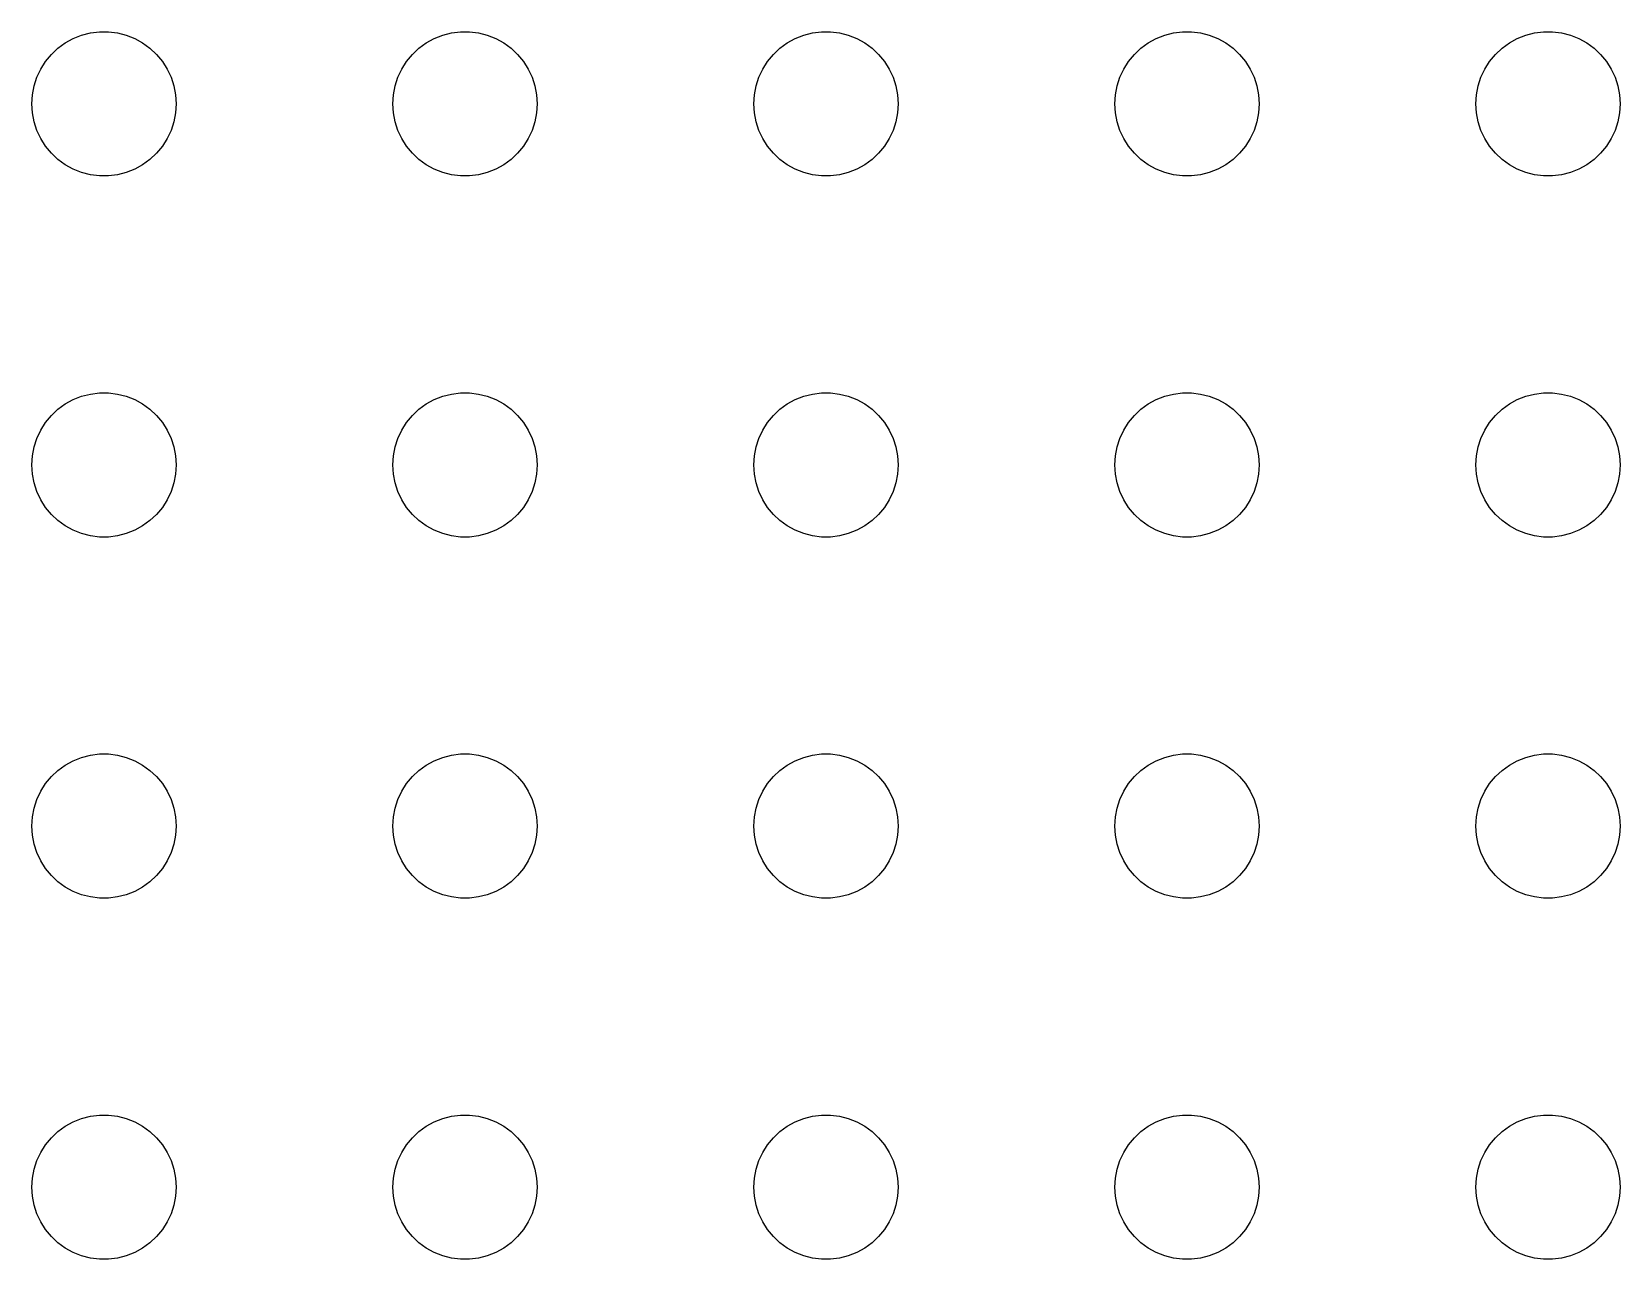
# Model space of a CAD drawing. Header units: metres. Extents: x -134 to 134, y 176 to 508.
# Drawn here: x -1.5 to 31.5, y 226.5 to 252 of the extents above; entities that cross this region are included whole.
import ezdxf

# ---------------------------------------------------------------- set-up
doc = ezdxf.new("R2010")
doc.units = ezdxf.units.M

msp = doc.modelspace()

# ---------------------------------------------------------------- linework, layer by layer
for p, q in [((-0.80373, 251.766), (-0.63866, 251.857)), ((-0.63866, 251.857), (-0.46352, 251.927)), ((-0.46352, 251.927), (-0.28107, 251.973)), ((-0.28107, 251.973), (-0.09418, 251.997)), ((-0.09418, 251.997), (0.09418, 251.997)), ((0.09418, 251.997), (0.28107, 251.973)), ((0.28107, 251.973), (0.46352, 251.927)), ((0.46352, 251.927), (0.63866, 251.857)), ((0.63866, 251.857), (0.80373, 251.766)), ((6.69626, 251.766), (6.86133, 251.857)), ((6.86133, 251.857), (7.03647, 251.927)), ((7.03647, 251.927), (7.21892, 251.973)), ((7.21892, 251.973), (7.40581, 251.997)), ((7.40581, 251.997), (7.59418, 251.997)), ((7.59418, 251.997), (7.78107, 251.973)), ((7.78107, 251.973), (7.96352, 251.927)), ((7.96352, 251.927), (8.13866, 251.857)), ((8.13866, 251.857), (8.30373, 251.766)), ((14.1963, 251.766), (14.3613, 251.857)), ((14.3613, 251.857), (14.5365, 251.927)), ((14.5365, 251.927), (14.7189, 251.973)), ((14.7189, 251.973), (14.9058, 251.997)), ((14.9058, 251.997), (15.0942, 251.997)), ((15.0942, 251.997), (15.2811, 251.973)), ((15.2811, 251.973), (15.4635, 251.927)), ((15.4635, 251.927), (15.6387, 251.857)), ((15.6387, 251.857), (15.8037, 251.766)), ((21.6963, 251.766), (21.8613, 251.857)), ((21.8613, 251.857), (22.0365, 251.927)), ((22.0365, 251.927), (22.2189, 251.973)), ((22.2189, 251.973), (22.4058, 251.997)), ((22.4058, 251.997), (22.5942, 251.997)), ((22.5942, 251.997), (22.7811, 251.973)), ((22.7811, 251.973), (22.9635, 251.927)), ((22.9635, 251.927), (23.1387, 251.857)), ((23.1387, 251.857), (23.3037, 251.766)), ((29.1963, 251.766), (29.3613, 251.857)), ((29.3613, 251.857), (29.5365, 251.927)), ((29.5365, 251.927), (29.7189, 251.973)), ((29.7189, 251.973), (29.9058, 251.997)), ((29.9058, 251.997), (30.0942, 251.997)), ((30.0942, 251.997), (30.2811, 251.973)), ((30.2811, 251.973), (30.4635, 251.927)), ((30.4635, 251.927), (30.6387, 251.857)), ((30.6387, 251.857), (30.8037, 251.766)), ((-1.21352, 251.382), (-1.09344, 251.527)), ((-1.09344, 251.527), (-0.95613, 251.656)), ((-0.95613, 251.656), (-0.80373, 251.766)), ((0.80373, 251.766), (0.95613, 251.656)), ((0.95613, 251.656), (1.09344, 251.527)), ((1.09344, 251.527), (1.21352, 251.382)), ((6.28647, 251.382), (6.40654, 251.527)), ((6.40654, 251.527), (6.54385, 251.656)), ((6.54385, 251.656), (6.69626, 251.766)), ((8.30373, 251.766), (8.45613, 251.656)), ((8.45613, 251.656), (8.59344, 251.527)), ((8.59344, 251.527), (8.71352, 251.382)), ((13.7865, 251.382), (13.9065, 251.527)), ((13.9065, 251.527), (14.0439, 251.656)), ((14.0439, 251.656), (14.1963, 251.766)), ((15.8037, 251.766), (15.9561, 251.656)), ((15.9561, 251.656), (16.0934, 251.527)), ((16.0934, 251.527), (16.2135, 251.382)), ((21.2865, 251.382), (21.4065, 251.527)), ((21.4065, 251.527), (21.5439, 251.656)), ((21.5439, 251.656), (21.6963, 251.766)), ((23.3037, 251.766), (23.4561, 251.656)), ((23.4561, 251.656), (23.5934, 251.527)), ((23.5934, 251.527), (23.7135, 251.382)), ((28.7865, 251.382), (28.9065, 251.527)), ((28.9065, 251.527), (29.0439, 251.656)), ((29.0439, 251.656), (29.1963, 251.766)), ((30.8037, 251.766), (30.9561, 251.656)), ((30.9561, 251.656), (31.0934, 251.527)), ((31.0934, 251.527), (31.2135, 251.382)), ((-1.39465, 251.052), (-1.31445, 251.223)), ((-1.31445, 251.223), (-1.21352, 251.382)), ((1.21352, 251.382), (1.31445, 251.223)), ((1.31445, 251.223), (1.39465, 251.052)), ((6.10533, 251.052), (6.18553, 251.223)), ((6.18553, 251.223), (6.28647, 251.382)), ((8.71352, 251.382), (8.81445, 251.223)), ((8.81445, 251.223), (8.89465, 251.052)), ((13.6053, 251.052), (13.6855, 251.223)), ((13.6855, 251.223), (13.7865, 251.382)), ((16.2135, 251.382), (16.3145, 251.223)), ((16.3145, 251.223), (16.3947, 251.052)), ((21.1053, 251.052), (21.1855, 251.223)), ((21.1855, 251.223), (21.2865, 251.382)), ((23.7135, 251.382), (23.8145, 251.223)), ((23.8145, 251.223), (23.8947, 251.052)), ((28.6053, 251.052), (28.6855, 251.223)), ((28.6855, 251.223), (28.7865, 251.382)), ((31.2135, 251.382), (31.3145, 251.223)), ((31.3145, 251.223), (31.3947, 251.052)), ((-1.48816, 250.688), (-1.45287, 250.873)), ((-1.45287, 250.873), (-1.39465, 251.052)), ((1.39465, 251.052), (1.45287, 250.873)), ((1.45287, 250.873), (1.48816, 250.688)), ((6.01183, 250.688), (6.04712, 250.873)), ((6.04712, 250.873), (6.10533, 251.052)), ((8.89465, 251.052), (8.95287, 250.873)), ((8.95287, 250.873), (8.98816, 250.688)), ((13.5118, 250.688), (13.5471, 250.873)), ((13.5471, 250.873), (13.6053, 251.052)), ((16.3947, 251.052), (16.4529, 250.873)), ((16.4529, 250.873), (16.4882, 250.688)), ((21.0118, 250.688), (21.0471, 250.873)), ((21.0471, 250.873), (21.1053, 251.052)), ((23.8947, 251.052), (23.9529, 250.873)), ((23.9529, 250.873), (23.9882, 250.688)), ((28.5118, 250.688), (28.5471, 250.873)), ((28.5471, 250.873), (28.6053, 251.052)), ((31.3947, 251.052), (31.4529, 250.873)), ((31.4529, 250.873), (31.4882, 250.688)), ((-1.5, 250.5), (-1.48816, 250.688)), ((-1.48816, 250.312), (-1.5, 250.5)), ((1.48816, 250.688), (1.5, 250.5)), ((1.5, 250.5), (1.48816, 250.312)), ((6, 250.5), (6.01183, 250.688)), ((6.01183, 250.312), (6, 250.5)), ((8.98816, 250.688), (9, 250.5)), ((9, 250.5), (8.98816, 250.312)), ((13.5, 250.5), (13.5118, 250.688)), ((13.5118, 250.312), (13.5, 250.5)), ((16.4882, 250.688), (16.5, 250.5)), ((16.5, 250.5), (16.4882, 250.312)), ((21, 250.5), (21.0118, 250.688)), ((21.0118, 250.312), (21, 250.5)), ((23.9882, 250.688), (24, 250.5)), ((24, 250.5), (23.9882, 250.312)), ((28.5, 250.5), (28.5118, 250.688)), ((28.5118, 250.312), (28.5, 250.5)), ((31.4882, 250.688), (31.5, 250.5)), ((31.5, 250.5), (31.4882, 250.312)), ((-1.45287, 250.127), (-1.48816, 250.312)), ((1.48816, 250.312), (1.45287, 250.127)), ((6.04712, 250.127), (6.01183, 250.312)), ((8.98816, 250.312), (8.95287, 250.127)), ((13.5471, 250.127), (13.5118, 250.312)), ((16.4882, 250.312), (16.4529, 250.127)), ((21.0471, 250.127), (21.0118, 250.312)), ((23.9882, 250.312), (23.9529, 250.127)), ((28.5471, 250.127), (28.5118, 250.312)), ((31.4882, 250.312), (31.4529, 250.127)), ((-1.39465, 249.948), (-1.45287, 250.127)), ((-1.31445, 249.777), (-1.39465, 249.948)), ((1.39465, 249.948), (1.31445, 249.777)), ((1.45287, 250.127), (1.39465, 249.948)), ((6.10533, 249.948), (6.04712, 250.127)), ((6.18553, 249.777), (6.10533, 249.948)), ((8.89465, 249.948), (8.81445, 249.777)), ((8.95287, 250.127), (8.89465, 249.948)), ((13.6053, 249.948), (13.5471, 250.127)), ((13.6855, 249.777), (13.6053, 249.948)), ((16.3947, 249.948), (16.3145, 249.777)), ((16.4529, 250.127), (16.3947, 249.948)), ((21.1053, 249.948), (21.0471, 250.127)), ((21.1855, 249.777), (21.1053, 249.948)), ((23.8947, 249.948), (23.8145, 249.777)), ((23.9529, 250.127), (23.8947, 249.948)), ((28.6053, 249.948), (28.5471, 250.127)), ((28.6855, 249.777), (28.6053, 249.948)), ((31.3947, 249.948), (31.3145, 249.777)), ((31.4529, 250.127), (31.3947, 249.948)), ((-1.21352, 249.618), (-1.31445, 249.777)), ((-1.09344, 249.473), (-1.21352, 249.618)), ((1.21352, 249.618), (1.09344, 249.473)), ((1.31445, 249.777), (1.21352, 249.618)), ((6.28647, 249.618), (6.18553, 249.777)), ((6.40654, 249.473), (6.28647, 249.618)), ((8.71352, 249.618), (8.59344, 249.473)), ((8.81445, 249.777), (8.71352, 249.618)), ((13.7865, 249.618), (13.6855, 249.777)), ((13.9065, 249.473), (13.7865, 249.618)), ((16.2135, 249.618), (16.0934, 249.473)), ((16.3145, 249.777), (16.2135, 249.618)), ((21.2865, 249.618), (21.1855, 249.777)), ((21.4065, 249.473), (21.2865, 249.618)), ((23.7135, 249.618), (23.5934, 249.473)), ((23.8145, 249.777), (23.7135, 249.618)), ((28.7865, 249.618), (28.6855, 249.777)), ((28.9065, 249.473), (28.7865, 249.618)), ((31.2135, 249.618), (31.0934, 249.473)), ((31.3145, 249.777), (31.2135, 249.618)), ((-0.95613, 249.344), (-1.09344, 249.473)), ((-0.80373, 249.234), (-0.95613, 249.344)), ((-0.63866, 249.143), (-0.80373, 249.234)), ((0.80373, 249.234), (0.63866, 249.143)), ((0.95613, 249.344), (0.80373, 249.234)), ((1.09344, 249.473), (0.95613, 249.344)), ((6.54385, 249.344), (6.40654, 249.473)), ((6.69626, 249.234), (6.54385, 249.344)), ((6.86133, 249.143), (6.69626, 249.234)), ((8.30373, 249.234), (8.13866, 249.143)), ((8.45613, 249.344), (8.30373, 249.234)), ((8.59344, 249.473), (8.45613, 249.344)), ((14.0439, 249.344), (13.9065, 249.473)), ((14.1963, 249.234), (14.0439, 249.344)), ((14.3613, 249.143), (14.1963, 249.234)), ((15.8037, 249.234), (15.6387, 249.143)), ((15.9561, 249.344), (15.8037, 249.234)), ((16.0934, 249.473), (15.9561, 249.344)), ((21.5439, 249.344), (21.4065, 249.473)), ((21.6963, 249.234), (21.5439, 249.344)), ((21.8613, 249.143), (21.6963, 249.234)), ((23.3037, 249.234), (23.1387, 249.143)), ((23.4561, 249.344), (23.3037, 249.234)), ((23.5934, 249.473), (23.4561, 249.344)), ((29.0439, 249.344), (28.9065, 249.473)), ((29.1963, 249.234), (29.0439, 249.344)), ((29.3613, 249.143), (29.1963, 249.234)), ((30.8037, 249.234), (30.6387, 249.143)), ((30.9561, 249.344), (30.8037, 249.234)), ((31.0934, 249.473), (30.9561, 249.344)), ((-0.46352, 249.073), (-0.63866, 249.143)), ((-0.28107, 249.027), (-0.46352, 249.073)), ((-0.09418, 249.003), (-0.28107, 249.027)), ((0.09418, 249.003), (-0.09418, 249.003)), ((0.28107, 249.027), (0.09418, 249.003)), ((0.46352, 249.073), (0.28107, 249.027)), ((0.63866, 249.143), (0.46352, 249.073)), ((7.03647, 249.073), (6.86133, 249.143)), ((7.21892, 249.027), (7.03647, 249.073)), ((7.40581, 249.003), (7.21892, 249.027)), ((7.59418, 249.003), (7.40581, 249.003)), ((7.78107, 249.027), (7.59418, 249.003)), ((7.96352, 249.073), (7.78107, 249.027)), ((8.13866, 249.143), (7.96352, 249.073)), ((14.5365, 249.073), (14.3613, 249.143)), ((14.7189, 249.027), (14.5365, 249.073)), ((14.9058, 249.003), (14.7189, 249.027)), ((15.0942, 249.003), (14.9058, 249.003)), ((15.2811, 249.027), (15.0942, 249.003)), ((15.4635, 249.073), (15.2811, 249.027)), ((15.6387, 249.143), (15.4635, 249.073)), ((22.0365, 249.073), (21.8613, 249.143)), ((22.2189, 249.027), (22.0365, 249.073)), ((22.4058, 249.003), (22.2189, 249.027)), ((22.5942, 249.003), (22.4058, 249.003)), ((22.7811, 249.027), (22.5942, 249.003)), ((22.9635, 249.073), (22.7811, 249.027)), ((23.1387, 249.143), (22.9635, 249.073)), ((29.5365, 249.073), (29.3613, 249.143)), ((29.7189, 249.027), (29.5365, 249.073)), ((29.9058, 249.003), (29.7189, 249.027)), ((30.0942, 249.003), (29.9058, 249.003)), ((30.2811, 249.027), (30.0942, 249.003)), ((30.4635, 249.073), (30.2811, 249.027)), ((30.6387, 249.143), (30.4635, 249.073)), ((-0.95613, 244.156), (-0.80373, 244.266)), ((-0.80373, 244.266), (-0.63866, 244.357)), ((-0.63866, 244.357), (-0.46352, 244.427)), ((-0.46352, 244.427), (-0.28107, 244.473)), ((-0.28107, 244.473), (-0.09418, 244.497)), ((-0.09418, 244.497), (0.09418, 244.497)), ((0.09418, 244.497), (0.28107, 244.473)), ((0.28107, 244.473), (0.46352, 244.427)), ((0.46352, 244.427), (0.63866, 244.357)), ((0.63866, 244.357), (0.80373, 244.266)), ((0.80373, 244.266), (0.95613, 244.156)), ((6.54385, 244.156), (6.69626, 244.266)), ((6.69626, 244.266), (6.86133, 244.357)), ((6.86133, 244.357), (7.03647, 244.427)), ((7.03647, 244.427), (7.21892, 244.473)), ((7.21892, 244.473), (7.40581, 244.497)), ((7.40581, 244.497), (7.59418, 244.497)), ((7.59418, 244.497), (7.78107, 244.473)), ((7.78107, 244.473), (7.96352, 244.427)), ((7.96352, 244.427), (8.13866, 244.357)), ((8.13866, 244.357), (8.30373, 244.266)), ((8.30373, 244.266), (8.45613, 244.156)), ((14.0439, 244.156), (14.1963, 244.266)), ((14.1963, 244.266), (14.3613, 244.357)), ((14.3613, 244.357), (14.5365, 244.427)), ((14.5365, 244.427), (14.7189, 244.473)), ((14.7189, 244.473), (14.9058, 244.497)), ((14.9058, 244.497), (15.0942, 244.497)), ((15.0942, 244.497), (15.2811, 244.473)), ((15.2811, 244.473), (15.4635, 244.427)), ((15.4635, 244.427), (15.6387, 244.357)), ((15.6387, 244.357), (15.8037, 244.266)), ((15.8037, 244.266), (15.9561, 244.156)), ((21.5439, 244.156), (21.6963, 244.266)), ((21.6963, 244.266), (21.8613, 244.357)), ((21.8613, 244.357), (22.0365, 244.427)), ((22.0365, 244.427), (22.2189, 244.473)), ((22.2189, 244.473), (22.4058, 244.497)), ((22.4058, 244.497), (22.5942, 244.497)), ((22.5942, 244.497), (22.7811, 244.473)), ((22.7811, 244.473), (22.9635, 244.427)), ((22.9635, 244.427), (23.1387, 244.357)), ((23.1387, 244.357), (23.3037, 244.266)), ((23.3037, 244.266), (23.4561, 244.156)), ((29.0439, 244.156), (29.1963, 244.266)), ((29.1963, 244.266), (29.3613, 244.357)), ((29.3613, 244.357), (29.5365, 244.427)), ((29.5365, 244.427), (29.7189, 244.473)), ((29.7189, 244.473), (29.9058, 244.497)), ((29.9058, 244.497), (30.0942, 244.497)), ((30.0942, 244.497), (30.2811, 244.473)), ((30.2811, 244.473), (30.4635, 244.427)), ((30.4635, 244.427), (30.6387, 244.357)), ((30.6387, 244.357), (30.8037, 244.266)), ((30.8037, 244.266), (30.9561, 244.156)), ((-1.31445, 243.723), (-1.21352, 243.882)), ((-1.21352, 243.882), (-1.09344, 244.027)), ((-1.09344, 244.027), (-0.95613, 244.156)), ((0.95613, 244.156), (1.09344, 244.027)), ((1.09344, 244.027), (1.21352, 243.882)), ((1.21352, 243.882), (1.31445, 243.723)), ((6.18553, 243.723), (6.28647, 243.882)), ((6.28647, 243.882), (6.40654, 244.027)), ((6.40654, 244.027), (6.54385, 244.156)), ((8.45613, 244.156), (8.59344, 244.027)), ((8.59344, 244.027), (8.71352, 243.882)), ((8.71352, 243.882), (8.81445, 243.723)), ((13.6855, 243.723), (13.7865, 243.882)), ((13.7865, 243.882), (13.9065, 244.027)), ((13.9065, 244.027), (14.0439, 244.156)), ((15.9561, 244.156), (16.0934, 244.027)), ((16.0934, 244.027), (16.2135, 243.882)), ((16.2135, 243.882), (16.3145, 243.723)), ((21.1855, 243.723), (21.2865, 243.882)), ((21.2865, 243.882), (21.4065, 244.027)), ((21.4065, 244.027), (21.5439, 244.156)), ((23.4561, 244.156), (23.5934, 244.027)), ((23.5934, 244.027), (23.7135, 243.882)), ((23.7135, 243.882), (23.8145, 243.723)), ((28.6855, 243.723), (28.7865, 243.882)), ((28.7865, 243.882), (28.9065, 244.027)), ((28.9065, 244.027), (29.0439, 244.156)), ((30.9561, 244.156), (31.0934, 244.027)), ((31.0934, 244.027), (31.2135, 243.882)), ((31.2135, 243.882), (31.3145, 243.723)), ((-1.45287, 243.373), (-1.39465, 243.552)), ((-1.39465, 243.552), (-1.31445, 243.723)), ((1.31445, 243.723), (1.39465, 243.552)), ((1.39465, 243.552), (1.45287, 243.373)), ((6.04712, 243.373), (6.10533, 243.552)), ((6.10533, 243.552), (6.18553, 243.723)), ((8.81445, 243.723), (8.89465, 243.552)), ((8.89465, 243.552), (8.95287, 243.373)), ((13.5471, 243.373), (13.6053, 243.552)), ((13.6053, 243.552), (13.6855, 243.723)), ((16.3145, 243.723), (16.3947, 243.552)), ((16.3947, 243.552), (16.4529, 243.373)), ((21.0471, 243.373), (21.1053, 243.552)), ((21.1053, 243.552), (21.1855, 243.723)), ((23.8145, 243.723), (23.8947, 243.552)), ((23.8947, 243.552), (23.9529, 243.373)), ((28.5471, 243.373), (28.6053, 243.552)), ((28.6053, 243.552), (28.6855, 243.723)), ((31.3145, 243.723), (31.3947, 243.552)), ((31.3947, 243.552), (31.4529, 243.373)), ((-1.48816, 243.188), (-1.45287, 243.373)), ((1.45287, 243.373), (1.48816, 243.188)), ((6.01183, 243.188), (6.04712, 243.373)), ((8.95287, 243.373), (8.98816, 243.188)), ((13.5118, 243.188), (13.5471, 243.373)), ((16.4529, 243.373), (16.4882, 243.188)), ((21.0118, 243.188), (21.0471, 243.373)), ((23.9529, 243.373), (23.9882, 243.188)), ((28.5118, 243.188), (28.5471, 243.373)), ((31.4529, 243.373), (31.4882, 243.188)), ((-1.5, 243), (-1.48816, 243.188)), ((-1.48816, 242.812), (-1.5, 243)), ((1.48816, 243.188), (1.5, 243)), ((1.5, 243), (1.48816, 242.812)), ((6, 243), (6.01183, 243.188)), ((6.01183, 242.812), (6, 243)), ((8.98816, 243.188), (9, 243)), ((9, 243), (8.98816, 242.812)), ((13.5, 243), (13.5118, 243.188)), ((13.5118, 242.812), (13.5, 243)), ((16.4882, 243.188), (16.5, 243)), ((16.5, 243), (16.4882, 242.812)), ((21, 243), (21.0118, 243.188)), ((21.0118, 242.812), (21, 243)), ((23.9882, 243.188), (24, 243)), ((24, 243), (23.9882, 242.812)), ((28.5, 243), (28.5118, 243.188)), ((28.5118, 242.812), (28.5, 243)), ((31.4882, 243.188), (31.5, 243)), ((31.5, 243), (31.4882, 242.812)), ((-1.45287, 242.627), (-1.48816, 242.812)), ((-1.39465, 242.448), (-1.45287, 242.627)), ((1.45287, 242.627), (1.39465, 242.448)), ((1.48816, 242.812), (1.45287, 242.627)), ((6.04712, 242.627), (6.01183, 242.812)), ((6.10533, 242.448), (6.04712, 242.627)), ((8.95287, 242.627), (8.89465, 242.448)), ((8.98816, 242.812), (8.95287, 242.627)), ((13.5471, 242.627), (13.5118, 242.812)), ((13.6053, 242.448), (13.5471, 242.627)), ((16.4529, 242.627), (16.3947, 242.448)), ((16.4882, 242.812), (16.4529, 242.627)), ((21.0471, 242.627), (21.0118, 242.812)), ((21.1053, 242.448), (21.0471, 242.627)), ((23.9529, 242.627), (23.8947, 242.448)), ((23.9882, 242.812), (23.9529, 242.627)), ((28.5471, 242.627), (28.5118, 242.812)), ((28.6053, 242.448), (28.5471, 242.627)), ((31.4529, 242.627), (31.3947, 242.448)), ((31.4882, 242.812), (31.4529, 242.627)), ((-1.31445, 242.277), (-1.39465, 242.448)), ((-1.21352, 242.118), (-1.31445, 242.277)), ((1.31445, 242.277), (1.21352, 242.118)), ((1.39465, 242.448), (1.31445, 242.277)), ((6.18553, 242.277), (6.10533, 242.448)), ((6.28647, 242.118), (6.18553, 242.277)), ((8.81445, 242.277), (8.71352, 242.118)), ((8.89465, 242.448), (8.81445, 242.277)), ((13.6855, 242.277), (13.6053, 242.448)), ((13.7865, 242.118), (13.6855, 242.277)), ((16.3145, 242.277), (16.2135, 242.118)), ((16.3947, 242.448), (16.3145, 242.277)), ((21.1855, 242.277), (21.1053, 242.448)), ((21.2865, 242.118), (21.1855, 242.277)), ((23.8145, 242.277), (23.7135, 242.118)), ((23.8947, 242.448), (23.8145, 242.277)), ((28.6855, 242.277), (28.6053, 242.448)), ((28.7865, 242.118), (28.6855, 242.277)), ((31.3145, 242.277), (31.2135, 242.118)), ((31.3947, 242.448), (31.3145, 242.277)), ((-1.09344, 241.973), (-1.21352, 242.118)), ((-0.95613, 241.844), (-1.09344, 241.973)), ((1.09344, 241.973), (0.95613, 241.844)), ((1.21352, 242.118), (1.09344, 241.973)), ((6.40654, 241.973), (6.28647, 242.118)), ((6.54385, 241.844), (6.40654, 241.973)), ((8.59344, 241.973), (8.45613, 241.844)), ((8.71352, 242.118), (8.59344, 241.973)), ((13.9065, 241.973), (13.7865, 242.118)), ((14.0439, 241.844), (13.9065, 241.973)), ((16.0934, 241.973), (15.9561, 241.844)), ((16.2135, 242.118), (16.0934, 241.973)), ((21.4065, 241.973), (21.2865, 242.118)), ((21.5439, 241.844), (21.4065, 241.973)), ((23.5934, 241.973), (23.4561, 241.844)), ((23.7135, 242.118), (23.5934, 241.973)), ((28.9065, 241.973), (28.7865, 242.118)), ((29.0439, 241.844), (28.9065, 241.973)), ((31.0934, 241.973), (30.9561, 241.844)), ((31.2135, 242.118), (31.0934, 241.973)), ((-0.80373, 241.734), (-0.95613, 241.844)), ((-0.63866, 241.643), (-0.80373, 241.734)), ((-0.46352, 241.573), (-0.63866, 241.643)), ((-0.28107, 241.527), (-0.46352, 241.573)), ((0.46352, 241.573), (0.28107, 241.527)), ((0.63866, 241.643), (0.46352, 241.573)), ((0.80373, 241.734), (0.63866, 241.643)), ((0.95613, 241.844), (0.80373, 241.734)), ((6.69626, 241.734), (6.54385, 241.844)), ((6.86133, 241.643), (6.69626, 241.734)), ((7.03647, 241.573), (6.86133, 241.643)), ((7.21892, 241.527), (7.03647, 241.573)), ((7.96352, 241.573), (7.78107, 241.527)), ((8.13866, 241.643), (7.96352, 241.573)), ((8.30373, 241.734), (8.13866, 241.643)), ((8.45613, 241.844), (8.30373, 241.734)), ((14.1963, 241.734), (14.0439, 241.844)), ((14.3613, 241.643), (14.1963, 241.734)), ((14.5365, 241.573), (14.3613, 241.643)), ((14.7189, 241.527), (14.5365, 241.573)), ((15.4635, 241.573), (15.2811, 241.527)), ((15.6387, 241.643), (15.4635, 241.573)), ((15.8037, 241.734), (15.6387, 241.643)), ((15.9561, 241.844), (15.8037, 241.734)), ((21.6963, 241.734), (21.5439, 241.844)), ((21.8613, 241.643), (21.6963, 241.734)), ((22.0365, 241.573), (21.8613, 241.643)), ((22.2189, 241.527), (22.0365, 241.573)), ((22.9635, 241.573), (22.7811, 241.527)), ((23.1387, 241.643), (22.9635, 241.573)), ((23.3037, 241.734), (23.1387, 241.643)), ((23.4561, 241.844), (23.3037, 241.734)), ((29.1963, 241.734), (29.0439, 241.844)), ((29.3613, 241.643), (29.1963, 241.734)), ((29.5365, 241.573), (29.3613, 241.643)), ((29.7189, 241.527), (29.5365, 241.573)), ((30.4635, 241.573), (30.2811, 241.527)), ((30.6387, 241.643), (30.4635, 241.573)), ((30.8037, 241.734), (30.6387, 241.643)), ((30.9561, 241.844), (30.8037, 241.734)), ((-0.09418, 241.503), (-0.28107, 241.527)), ((0.09418, 241.503), (-0.09418, 241.503)), ((0.28107, 241.527), (0.09418, 241.503)), ((7.40581, 241.503), (7.21892, 241.527)), ((7.59418, 241.503), (7.40581, 241.503)), ((7.78107, 241.527), (7.59418, 241.503)), ((14.9058, 241.503), (14.7189, 241.527)), ((15.0942, 241.503), (14.9058, 241.503)), ((15.2811, 241.527), (15.0942, 241.503)), ((22.4058, 241.503), (22.2189, 241.527)), ((22.5942, 241.503), (22.4058, 241.503)), ((22.7811, 241.527), (22.5942, 241.503)), ((29.9058, 241.503), (29.7189, 241.527)), ((30.0942, 241.503), (29.9058, 241.503)), ((30.2811, 241.527), (30.0942, 241.503)), ((-0.46352, 236.927), (-0.28107, 236.973)), ((-0.28107, 236.973), (-0.09418, 236.997)), ((-0.09418, 236.997), (0.09418, 236.997)), ((0.09418, 236.997), (0.28107, 236.973)), ((0.28107, 236.973), (0.46352, 236.927)), ((7.03647, 236.927), (7.21892, 236.973)), ((7.21892, 236.973), (7.40581, 236.997)), ((7.40581, 236.997), (7.59418, 236.997)), ((7.59418, 236.997), (7.78107, 236.973)), ((7.78107, 236.973), (7.96352, 236.927)), ((14.5365, 236.927), (14.7189, 236.973)), ((14.7189, 236.973), (14.9058, 236.997)), ((14.9058, 236.997), (15.0942, 236.997)), ((15.0942, 236.997), (15.2811, 236.973)), ((15.2811, 236.973), (15.4635, 236.927)), ((22.0365, 236.927), (22.2189, 236.973)), ((22.2189, 236.973), (22.4058, 236.997)), ((22.4058, 236.997), (22.5942, 236.997)), ((22.5942, 236.997), (22.7811, 236.973)), ((22.7811, 236.973), (22.9635, 236.927)), ((29.5365, 236.927), (29.7189, 236.973)), ((29.7189, 236.973), (29.9058, 236.997)), ((29.9058, 236.997), (30.0942, 236.997)), ((30.0942, 236.997), (30.2811, 236.973)), ((30.2811, 236.973), (30.4635, 236.927)), ((-1.09344, 236.527), (-0.95613, 236.656)), ((-0.95613, 236.656), (-0.80373, 236.766)), ((-0.80373, 236.766), (-0.63866, 236.857)), ((-0.63866, 236.857), (-0.46352, 236.927)), ((0.46352, 236.927), (0.63866, 236.857)), ((0.63866, 236.857), (0.80373, 236.766)), ((0.80373, 236.766), (0.95613, 236.656)), ((0.95613, 236.656), (1.09344, 236.527)), ((6.40654, 236.527), (6.54385, 236.656)), ((6.54385, 236.656), (6.69626, 236.766)), ((6.69626, 236.766), (6.86133, 236.857)), ((6.86133, 236.857), (7.03647, 236.927)), ((7.96352, 236.927), (8.13866, 236.857)), ((8.13866, 236.857), (8.30373, 236.766)), ((8.30373, 236.766), (8.45613, 236.656)), ((8.45613, 236.656), (8.59344, 236.527)), ((13.9065, 236.527), (14.0439, 236.656)), ((14.0439, 236.656), (14.1963, 236.766)), ((14.1963, 236.766), (14.3613, 236.857)), ((14.3613, 236.857), (14.5365, 236.927)), ((15.4635, 236.927), (15.6387, 236.857)), ((15.6387, 236.857), (15.8037, 236.766)), ((15.8037, 236.766), (15.9561, 236.656)), ((15.9561, 236.656), (16.0934, 236.527)), ((21.4065, 236.527), (21.5439, 236.656)), ((21.5439, 236.656), (21.6963, 236.766)), ((21.6963, 236.766), (21.8613, 236.857)), ((21.8613, 236.857), (22.0365, 236.927)), ((22.9635, 236.927), (23.1387, 236.857)), ((23.1387, 236.857), (23.3037, 236.766)), ((23.3037, 236.766), (23.4561, 236.656)), ((23.4561, 236.656), (23.5934, 236.527)), ((28.9065, 236.527), (29.0439, 236.656)), ((29.0439, 236.656), (29.1963, 236.766)), ((29.1963, 236.766), (29.3613, 236.857)), ((29.3613, 236.857), (29.5365, 236.927)), ((30.4635, 236.927), (30.6387, 236.857)), ((30.6387, 236.857), (30.8037, 236.766)), ((30.8037, 236.766), (30.9561, 236.656)), ((30.9561, 236.656), (31.0934, 236.527)), ((-1.31445, 236.223), (-1.21352, 236.382)), ((-1.21352, 236.382), (-1.09344, 236.527)), ((1.09344, 236.527), (1.21352, 236.382)), ((1.21352, 236.382), (1.31445, 236.223)), ((6.18553, 236.223), (6.28647, 236.382)), ((6.28647, 236.382), (6.40654, 236.527)), ((8.59344, 236.527), (8.71352, 236.382)), ((8.71352, 236.382), (8.81445, 236.223)), ((13.6855, 236.223), (13.7865, 236.382)), ((13.7865, 236.382), (13.9065, 236.527)), ((16.0934, 236.527), (16.2135, 236.382)), ((16.2135, 236.382), (16.3145, 236.223)), ((21.1855, 236.223), (21.2865, 236.382)), ((21.2865, 236.382), (21.4065, 236.527)), ((23.5934, 236.527), (23.7135, 236.382)), ((23.7135, 236.382), (23.8145, 236.223)), ((28.6855, 236.223), (28.7865, 236.382)), ((28.7865, 236.382), (28.9065, 236.527)), ((31.0934, 236.527), (31.2135, 236.382)), ((31.2135, 236.382), (31.3145, 236.223)), ((-1.45287, 235.873), (-1.39465, 236.052)), ((-1.39465, 236.052), (-1.31445, 236.223)), ((1.31445, 236.223), (1.39465, 236.052)), ((1.39465, 236.052), (1.45287, 235.873)), ((6.04712, 235.873), (6.10533, 236.052)), ((6.10533, 236.052), (6.18553, 236.223)), ((8.81445, 236.223), (8.89465, 236.052)), ((8.89465, 236.052), (8.95287, 235.873)), ((13.5471, 235.873), (13.6053, 236.052)), ((13.6053, 236.052), (13.6855, 236.223)), ((16.3145, 236.223), (16.3947, 236.052)), ((16.3947, 236.052), (16.4529, 235.873)), ((21.0471, 235.873), (21.1053, 236.052)), ((21.1053, 236.052), (21.1855, 236.223)), ((23.8145, 236.223), (23.8947, 236.052)), ((23.8947, 236.052), (23.9529, 235.873)), ((28.5471, 235.873), (28.6053, 236.052)), ((28.6053, 236.052), (28.6855, 236.223)), ((31.3145, 236.223), (31.3947, 236.052)), ((31.3947, 236.052), (31.4529, 235.873)), ((-1.5, 235.5), (-1.48816, 235.688)), ((-1.48816, 235.688), (-1.45287, 235.873)), ((1.45287, 235.873), (1.48816, 235.688)), ((1.48816, 235.688), (1.5, 235.5)), ((6, 235.5), (6.01183, 235.688)), ((6.01183, 235.688), (6.04712, 235.873)), ((8.95287, 235.873), (8.98816, 235.688)), ((8.98816, 235.688), (9, 235.5)), ((13.5, 235.5), (13.5118, 235.688)), ((13.5118, 235.688), (13.5471, 235.873)), ((16.4529, 235.873), (16.4882, 235.688)), ((16.4882, 235.688), (16.5, 235.5)), ((21, 235.5), (21.0118, 235.688)), ((21.0118, 235.688), (21.0471, 235.873)), ((23.9529, 235.873), (23.9882, 235.688)), ((23.9882, 235.688), (24, 235.5)), ((28.5, 235.5), (28.5118, 235.688)), ((28.5118, 235.688), (28.5471, 235.873)), ((31.4529, 235.873), (31.4882, 235.688)), ((31.4882, 235.688), (31.5, 235.5)), ((-1.48816, 235.312), (-1.5, 235.5)), ((-1.45287, 235.127), (-1.48816, 235.312)), ((1.48816, 235.312), (1.45287, 235.127)), ((1.5, 235.5), (1.48816, 235.312)), ((6.01183, 235.312), (6, 235.5)), ((6.04712, 235.127), (6.01183, 235.312)), ((8.98816, 235.312), (8.95287, 235.127)), ((9, 235.5), (8.98816, 235.312)), ((13.5118, 235.312), (13.5, 235.5)), ((13.5471, 235.127), (13.5118, 235.312)), ((16.4882, 235.312), (16.4529, 235.127)), ((16.5, 235.5), (16.4882, 235.312)), ((21.0118, 235.312), (21, 235.5)), ((21.0471, 235.127), (21.0118, 235.312)), ((23.9882, 235.312), (23.9529, 235.127)), ((24, 235.5), (23.9882, 235.312)), ((28.5118, 235.312), (28.5, 235.5)), ((28.5471, 235.127), (28.5118, 235.312)), ((31.4882, 235.312), (31.4529, 235.127)), ((31.5, 235.5), (31.4882, 235.312)), ((-1.39465, 234.948), (-1.45287, 235.127)), ((1.45287, 235.127), (1.39465, 234.948)), ((6.10533, 234.948), (6.04712, 235.127)), ((8.95287, 235.127), (8.89465, 234.948)), ((13.6053, 234.948), (13.5471, 235.127)), ((16.4529, 235.127), (16.3947, 234.948)), ((21.1053, 234.948), (21.0471, 235.127)), ((23.9529, 235.127), (23.8947, 234.948)), ((28.6053, 234.948), (28.5471, 235.127)), ((31.4529, 235.127), (31.3947, 234.948)), ((-1.31445, 234.777), (-1.39465, 234.948)), ((-1.21352, 234.618), (-1.31445, 234.777)), ((1.31445, 234.777), (1.21352, 234.618)), ((1.39465, 234.948), (1.31445, 234.777)), ((6.18553, 234.777), (6.10533, 234.948)), ((6.28647, 234.618), (6.18553, 234.777)), ((8.81445, 234.777), (8.71352, 234.618)), ((8.89465, 234.948), (8.81445, 234.777)), ((13.6855, 234.777), (13.6053, 234.948)), ((13.7865, 234.618), (13.6855, 234.777)), ((16.3145, 234.777), (16.2135, 234.618)), ((16.3947, 234.948), (16.3145, 234.777)), ((21.1855, 234.777), (21.1053, 234.948)), ((21.2865, 234.618), (21.1855, 234.777)), ((23.8145, 234.777), (23.7135, 234.618)), ((23.8947, 234.948), (23.8145, 234.777)), ((28.6855, 234.777), (28.6053, 234.948)), ((28.7865, 234.618), (28.6855, 234.777)), ((31.3145, 234.777), (31.2135, 234.618)), ((31.3947, 234.948), (31.3145, 234.777)), ((-1.09344, 234.473), (-1.21352, 234.618)), ((-0.95613, 234.344), (-1.09344, 234.473)), ((-0.80373, 234.234), (-0.95613, 234.344)), ((0.95613, 234.344), (0.80373, 234.234)), ((1.09344, 234.473), (0.95613, 234.344)), ((1.21352, 234.618), (1.09344, 234.473)), ((6.40654, 234.473), (6.28647, 234.618)), ((6.54385, 234.344), (6.40654, 234.473)), ((6.69626, 234.234), (6.54385, 234.344)), ((8.45613, 234.344), (8.30373, 234.234)), ((8.59344, 234.473), (8.45613, 234.344)), ((8.71352, 234.618), (8.59344, 234.473)), ((13.9065, 234.473), (13.7865, 234.618)), ((14.0439, 234.344), (13.9065, 234.473)), ((14.1963, 234.234), (14.0439, 234.344)), ((15.9561, 234.344), (15.8037, 234.234)), ((16.0934, 234.473), (15.9561, 234.344)), ((16.2135, 234.618), (16.0934, 234.473)), ((21.4065, 234.473), (21.2865, 234.618)), ((21.5439, 234.344), (21.4065, 234.473)), ((21.6963, 234.234), (21.5439, 234.344)), ((23.4561, 234.344), (23.3037, 234.234)), ((23.5934, 234.473), (23.4561, 234.344)), ((23.7135, 234.618), (23.5934, 234.473)), ((28.9065, 234.473), (28.7865, 234.618)), ((29.0439, 234.344), (28.9065, 234.473)), ((29.1963, 234.234), (29.0439, 234.344)), ((30.9561, 234.344), (30.8037, 234.234)), ((31.0934, 234.473), (30.9561, 234.344)), ((31.2135, 234.618), (31.0934, 234.473)), ((-0.63866, 234.143), (-0.80373, 234.234)), ((-0.46352, 234.073), (-0.63866, 234.143)), ((-0.28107, 234.027), (-0.46352, 234.073)), ((-0.09418, 234.003), (-0.28107, 234.027)), ((0.09418, 234.003), (-0.09418, 234.003)), ((0.28107, 234.027), (0.09418, 234.003)), ((0.46352, 234.073), (0.28107, 234.027)), ((0.63866, 234.143), (0.46352, 234.073)), ((0.80373, 234.234), (0.63866, 234.143)), ((6.86133, 234.143), (6.69626, 234.234)), ((7.03647, 234.073), (6.86133, 234.143)), ((7.21892, 234.027), (7.03647, 234.073)), ((7.40581, 234.003), (7.21892, 234.027)), ((7.59418, 234.003), (7.40581, 234.003)), ((7.78107, 234.027), (7.59418, 234.003)), ((7.96352, 234.073), (7.78107, 234.027)), ((8.13866, 234.143), (7.96352, 234.073)), ((8.30373, 234.234), (8.13866, 234.143)), ((14.3613, 234.143), (14.1963, 234.234)), ((14.5365, 234.073), (14.3613, 234.143)), ((14.7189, 234.027), (14.5365, 234.073)), ((14.9058, 234.003), (14.7189, 234.027)), ((15.0942, 234.003), (14.9058, 234.003)), ((15.2811, 234.027), (15.0942, 234.003)), ((15.4635, 234.073), (15.2811, 234.027)), ((15.6387, 234.143), (15.4635, 234.073)), ((15.8037, 234.234), (15.6387, 234.143)), ((21.8613, 234.143), (21.6963, 234.234)), ((22.0365, 234.073), (21.8613, 234.143)), ((22.2189, 234.027), (22.0365, 234.073)), ((22.4058, 234.003), (22.2189, 234.027)), ((22.5942, 234.003), (22.4058, 234.003)), ((22.7811, 234.027), (22.5942, 234.003)), ((22.9635, 234.073), (22.7811, 234.027)), ((23.1387, 234.143), (22.9635, 234.073)), ((23.3037, 234.234), (23.1387, 234.143)), ((29.3613, 234.143), (29.1963, 234.234)), ((29.5365, 234.073), (29.3613, 234.143)), ((29.7189, 234.027), (29.5365, 234.073)), ((29.9058, 234.003), (29.7189, 234.027)), ((30.0942, 234.003), (29.9058, 234.003)), ((30.2811, 234.027), (30.0942, 234.003)), ((30.4635, 234.073), (30.2811, 234.027)), ((30.6387, 234.143), (30.4635, 234.073)), ((30.8037, 234.234), (30.6387, 234.143)), ((-0.80373, 229.266), (-0.63866, 229.357)), ((-0.63866, 229.357), (-0.46352, 229.427)), ((-0.46352, 229.427), (-0.28107, 229.473)), ((-0.28107, 229.473), (-0.09418, 229.497)), ((-0.09418, 229.497), (0.09418, 229.497)), ((0.09418, 229.497), (0.28107, 229.473)), ((0.28107, 229.473), (0.46352, 229.427)), ((0.46352, 229.427), (0.63866, 229.357)), ((0.63866, 229.357), (0.80373, 229.266)), ((6.69626, 229.266), (6.86133, 229.357)), ((6.86133, 229.357), (7.03647, 229.427)), ((7.03647, 229.427), (7.21892, 229.473)), ((7.21892, 229.473), (7.40581, 229.497)), ((7.40581, 229.497), (7.59418, 229.497)), ((7.59418, 229.497), (7.78107, 229.473)), ((7.78107, 229.473), (7.96352, 229.427)), ((7.96352, 229.427), (8.13866, 229.357)), ((8.13866, 229.357), (8.30373, 229.266)), ((14.1963, 229.266), (14.3613, 229.357)), ((14.3613, 229.357), (14.5365, 229.427)), ((14.5365, 229.427), (14.7189, 229.473)), ((14.7189, 229.473), (14.9058, 229.497)), ((14.9058, 229.497), (15.0942, 229.497)), ((15.0942, 229.497), (15.2811, 229.473)), ((15.2811, 229.473), (15.4635, 229.427)), ((15.4635, 229.427), (15.6387, 229.357)), ((15.6387, 229.357), (15.8037, 229.266)), ((21.6963, 229.266), (21.8613, 229.357)), ((21.8613, 229.357), (22.0365, 229.427)), ((22.0365, 229.427), (22.2189, 229.473)), ((22.2189, 229.473), (22.4058, 229.497)), ((22.4058, 229.497), (22.5942, 229.497)), ((22.5942, 229.497), (22.7811, 229.473)), ((22.7811, 229.473), (22.9635, 229.427)), ((22.9635, 229.427), (23.1387, 229.357)), ((23.1387, 229.357), (23.3037, 229.266)), ((29.1963, 229.266), (29.3613, 229.357)), ((29.3613, 229.357), (29.5365, 229.427)), ((29.5365, 229.427), (29.7189, 229.473)), ((29.7189, 229.473), (29.9058, 229.497)), ((29.9058, 229.497), (30.0942, 229.497)), ((30.0942, 229.497), (30.2811, 229.473)), ((30.2811, 229.473), (30.4635, 229.427)), ((30.4635, 229.427), (30.6387, 229.357)), ((30.6387, 229.357), (30.8037, 229.266)), ((-1.21352, 228.882), (-1.09344, 229.027)), ((-1.09344, 229.027), (-0.95613, 229.156)), ((-0.95613, 229.156), (-0.80373, 229.266)), ((0.80373, 229.266), (0.95613, 229.156)), ((0.95613, 229.156), (1.09344, 229.027)), ((1.09344, 229.027), (1.21352, 228.882)), ((6.28647, 228.882), (6.40654, 229.027)), ((6.40654, 229.027), (6.54385, 229.156)), ((6.54385, 229.156), (6.69626, 229.266)), ((8.30373, 229.266), (8.45613, 229.156)), ((8.45613, 229.156), (8.59344, 229.027)), ((8.59344, 229.027), (8.71352, 228.882)), ((13.7865, 228.882), (13.9065, 229.027)), ((13.9065, 229.027), (14.0439, 229.156)), ((14.0439, 229.156), (14.1963, 229.266)), ((15.8037, 229.266), (15.9561, 229.156)), ((15.9561, 229.156), (16.0934, 229.027)), ((16.0934, 229.027), (16.2135, 228.882)), ((21.2865, 228.882), (21.4065, 229.027)), ((21.4065, 229.027), (21.5439, 229.156)), ((21.5439, 229.156), (21.6963, 229.266)), ((23.3037, 229.266), (23.4561, 229.156)), ((23.4561, 229.156), (23.5934, 229.027)), ((23.5934, 229.027), (23.7135, 228.882)), ((28.7865, 228.882), (28.9065, 229.027)), ((28.9065, 229.027), (29.0439, 229.156)), ((29.0439, 229.156), (29.1963, 229.266)), ((30.8037, 229.266), (30.9561, 229.156)), ((30.9561, 229.156), (31.0934, 229.027)), ((31.0934, 229.027), (31.2135, 228.882)), ((-1.39465, 228.552), (-1.31445, 228.723)), ((-1.31445, 228.723), (-1.21352, 228.882)), ((1.21352, 228.882), (1.31445, 228.723)), ((1.31445, 228.723), (1.39465, 228.552)), ((6.10533, 228.552), (6.18553, 228.723)), ((6.18553, 228.723), (6.28647, 228.882)), ((8.71352, 228.882), (8.81445, 228.723)), ((8.81445, 228.723), (8.89465, 228.552)), ((13.6053, 228.552), (13.6855, 228.723)), ((13.6855, 228.723), (13.7865, 228.882)), ((16.2135, 228.882), (16.3145, 228.723)), ((16.3145, 228.723), (16.3947, 228.552)), ((21.1053, 228.552), (21.1855, 228.723)), ((21.1855, 228.723), (21.2865, 228.882)), ((23.7135, 228.882), (23.8145, 228.723)), ((23.8145, 228.723), (23.8947, 228.552)), ((28.6053, 228.552), (28.6855, 228.723)), ((28.6855, 228.723), (28.7865, 228.882)), ((31.2135, 228.882), (31.3145, 228.723)), ((31.3145, 228.723), (31.3947, 228.552)), ((-1.48816, 228.188), (-1.45287, 228.373)), ((-1.45287, 228.373), (-1.39465, 228.552)), ((1.39465, 228.552), (1.45287, 228.373)), ((1.45287, 228.373), (1.48816, 228.188)), ((6.01183, 228.188), (6.04712, 228.373)), ((6.04712, 228.373), (6.10533, 228.552)), ((8.89465, 228.552), (8.95287, 228.373)), ((8.95287, 228.373), (8.98816, 228.188)), ((13.5118, 228.188), (13.5471, 228.373)), ((13.5471, 228.373), (13.6053, 228.552)), ((16.3947, 228.552), (16.4529, 228.373)), ((16.4529, 228.373), (16.4882, 228.188)), ((21.0118, 228.188), (21.0471, 228.373)), ((21.0471, 228.373), (21.1053, 228.552)), ((23.8947, 228.552), (23.9529, 228.373)), ((23.9529, 228.373), (23.9882, 228.188)), ((28.5118, 228.188), (28.5471, 228.373)), ((28.5471, 228.373), (28.6053, 228.552)), ((31.3947, 228.552), (31.4529, 228.373)), ((31.4529, 228.373), (31.4882, 228.188)), ((-1.5, 228), (-1.48816, 228.188)), ((1.48816, 228.188), (1.5, 228)), ((6, 228), (6.01183, 228.188)), ((8.98816, 228.188), (9, 228)), ((13.5, 228), (13.5118, 228.188)), ((16.4882, 228.188), (16.5, 228)), ((21, 228), (21.0118, 228.188)), ((23.9882, 228.188), (24, 228)), ((28.5, 228), (28.5118, 228.188)), ((31.4882, 228.188), (31.5, 228)), ((-1.48816, 227.812), (-1.5, 228)), ((-1.45287, 227.627), (-1.48816, 227.812)), ((1.48816, 227.812), (1.45287, 227.627)), ((1.5, 228), (1.48816, 227.812)), ((6.01183, 227.812), (6, 228)), ((6.04712, 227.627), (6.01183, 227.812)), ((8.98816, 227.812), (8.95287, 227.627)), ((9, 228), (8.98816, 227.812)), ((13.5118, 227.812), (13.5, 228)), ((13.5471, 227.627), (13.5118, 227.812)), ((16.4882, 227.812), (16.4529, 227.627)), ((16.5, 228), (16.4882, 227.812)), ((21.0118, 227.812), (21, 228)), ((21.0471, 227.627), (21.0118, 227.812)), ((23.9882, 227.812), (23.9529, 227.627)), ((24, 228), (23.9882, 227.812)), ((28.5118, 227.812), (28.5, 228)), ((28.5471, 227.627), (28.5118, 227.812)), ((31.4882, 227.812), (31.4529, 227.627)), ((31.5, 228), (31.4882, 227.812)), ((-1.39465, 227.448), (-1.45287, 227.627)), ((-1.31445, 227.277), (-1.39465, 227.448)), ((1.39465, 227.448), (1.31445, 227.277)), ((1.45287, 227.627), (1.39465, 227.448)), ((6.10533, 227.448), (6.04712, 227.627)), ((6.18553, 227.277), (6.10533, 227.448)), ((8.89465, 227.448), (8.81445, 227.277)), ((8.95287, 227.627), (8.89465, 227.448)), ((13.6053, 227.448), (13.5471, 227.627)), ((13.6855, 227.277), (13.6053, 227.448)), ((16.3947, 227.448), (16.3145, 227.277)), ((16.4529, 227.627), (16.3947, 227.448)), ((21.1053, 227.448), (21.0471, 227.627)), ((21.1855, 227.277), (21.1053, 227.448)), ((23.8947, 227.448), (23.8145, 227.277)), ((23.9529, 227.627), (23.8947, 227.448)), ((28.6053, 227.448), (28.5471, 227.627)), ((28.6855, 227.277), (28.6053, 227.448)), ((31.3947, 227.448), (31.3145, 227.277)), ((31.4529, 227.627), (31.3947, 227.448)), ((-1.21352, 227.118), (-1.31445, 227.277)), ((-1.09344, 226.973), (-1.21352, 227.118)), ((1.21352, 227.118), (1.09344, 226.973)), ((1.31445, 227.277), (1.21352, 227.118)), ((6.28647, 227.118), (6.18553, 227.277)), ((6.40654, 226.973), (6.28647, 227.118)), ((8.71352, 227.118), (8.59344, 226.973)), ((8.81445, 227.277), (8.71352, 227.118)), ((13.7865, 227.118), (13.6855, 227.277)), ((13.9065, 226.973), (13.7865, 227.118)), ((16.2135, 227.118), (16.0934, 226.973)), ((16.3145, 227.277), (16.2135, 227.118)), ((21.2865, 227.118), (21.1855, 227.277)), ((21.4065, 226.973), (21.2865, 227.118)), ((23.7135, 227.118), (23.5934, 226.973)), ((23.8145, 227.277), (23.7135, 227.118)), ((28.7865, 227.118), (28.6855, 227.277)), ((28.9065, 226.973), (28.7865, 227.118)), ((31.2135, 227.118), (31.0934, 226.973)), ((31.3145, 227.277), (31.2135, 227.118)), ((-0.95613, 226.844), (-1.09344, 226.973)), ((-0.80373, 226.734), (-0.95613, 226.844)), ((-0.63866, 226.643), (-0.80373, 226.734)), ((0.80373, 226.734), (0.63866, 226.643)), ((0.95613, 226.844), (0.80373, 226.734)), ((1.09344, 226.973), (0.95613, 226.844)), ((6.54385, 226.844), (6.40654, 226.973)), ((6.69626, 226.734), (6.54385, 226.844)), ((6.86133, 226.643), (6.69626, 226.734)), ((8.30373, 226.734), (8.13866, 226.643)), ((8.45613, 226.844), (8.30373, 226.734)), ((8.59344, 226.973), (8.45613, 226.844)), ((14.0439, 226.844), (13.9065, 226.973)), ((14.1963, 226.734), (14.0439, 226.844)), ((14.3613, 226.643), (14.1963, 226.734)), ((15.8037, 226.734), (15.6387, 226.643)), ((15.9561, 226.844), (15.8037, 226.734)), ((16.0934, 226.973), (15.9561, 226.844)), ((21.5439, 226.844), (21.4065, 226.973)), ((21.6963, 226.734), (21.5439, 226.844)), ((21.8613, 226.643), (21.6963, 226.734)), ((23.3037, 226.734), (23.1387, 226.643)), ((23.4561, 226.844), (23.3037, 226.734)), ((23.5934, 226.973), (23.4561, 226.844)), ((29.0439, 226.844), (28.9065, 226.973)), ((29.1963, 226.734), (29.0439, 226.844)), ((29.3613, 226.643), (29.1963, 226.734)), ((30.8037, 226.734), (30.6387, 226.643)), ((30.9561, 226.844), (30.8037, 226.734)), ((31.0934, 226.973), (30.9561, 226.844)), ((-0.46352, 226.573), (-0.63866, 226.643)), ((-0.28107, 226.527), (-0.46352, 226.573)), ((-0.09418, 226.503), (-0.28107, 226.527)), ((0.09418, 226.503), (-0.09418, 226.503)), ((0.28107, 226.527), (0.09418, 226.503)), ((0.46352, 226.573), (0.28107, 226.527)), ((0.63866, 226.643), (0.46352, 226.573)), ((7.03647, 226.573), (6.86133, 226.643)), ((7.21892, 226.527), (7.03647, 226.573)), ((7.40581, 226.503), (7.21892, 226.527)), ((7.59418, 226.503), (7.40581, 226.503)), ((7.78107, 226.527), (7.59418, 226.503)), ((7.96352, 226.573), (7.78107, 226.527)), ((8.13866, 226.643), (7.96352, 226.573)), ((14.5365, 226.573), (14.3613, 226.643)), ((14.7189, 226.527), (14.5365, 226.573)), ((14.9058, 226.503), (14.7189, 226.527)), ((15.0942, 226.503), (14.9058, 226.503)), ((15.2811, 226.527), (15.0942, 226.503)), ((15.4635, 226.573), (15.2811, 226.527)), ((15.6387, 226.643), (15.4635, 226.573)), ((22.0365, 226.573), (21.8613, 226.643)), ((22.2189, 226.527), (22.0365, 226.573)), ((22.4058, 226.503), (22.2189, 226.527)), ((22.5942, 226.503), (22.4058, 226.503)), ((22.7811, 226.527), (22.5942, 226.503)), ((22.9635, 226.573), (22.7811, 226.527)), ((23.1387, 226.643), (22.9635, 226.573)), ((29.5365, 226.573), (29.3613, 226.643)), ((29.7189, 226.527), (29.5365, 226.573)), ((29.9058, 226.503), (29.7189, 226.527)), ((30.0942, 226.503), (29.9058, 226.503)), ((30.2811, 226.527), (30.0942, 226.503)), ((30.4635, 226.573), (30.2811, 226.527)), ((30.6387, 226.643), (30.4635, 226.573))]:
    msp.add_line(p, q)

doc.saveas('drawing.dxf')
